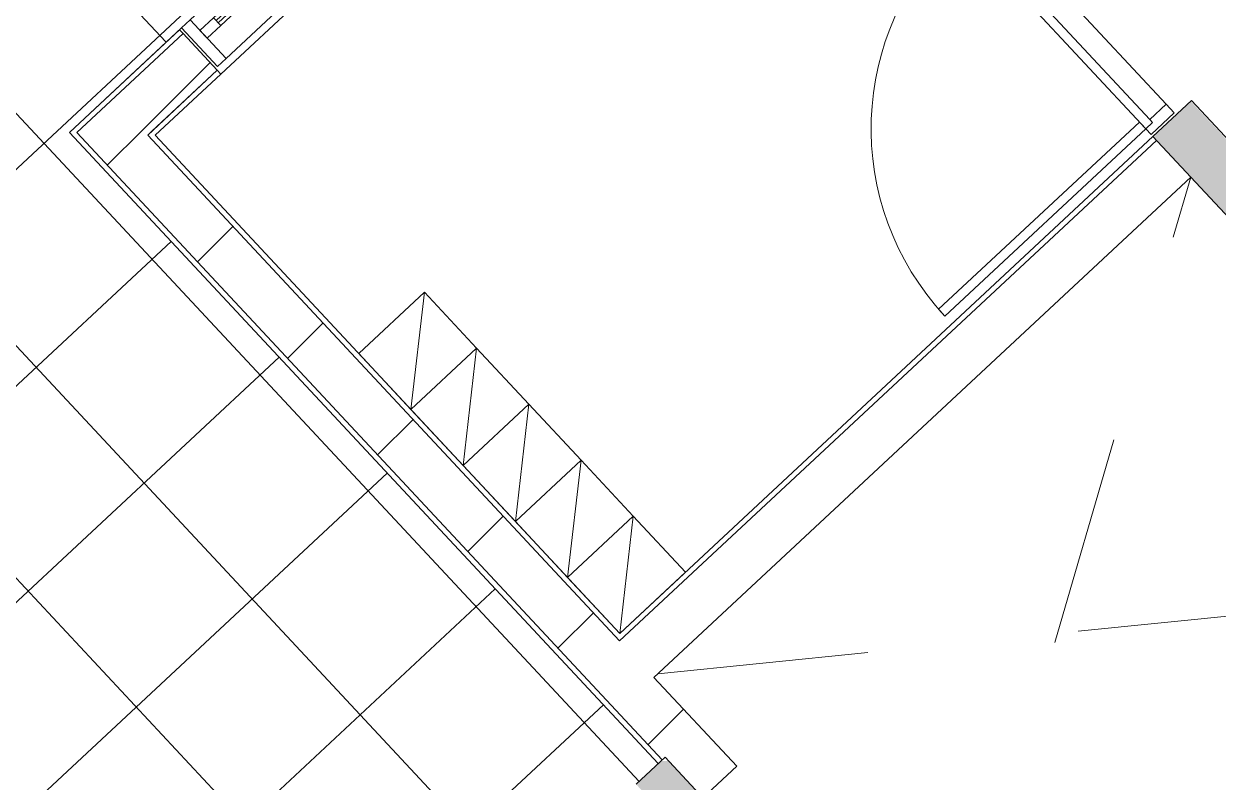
# Model space of a CAD drawing. Header units: millimetres. Extents: x -71377 to 516042, y -145869 to 441446.
# Drawn here: x 153822 to 158344, y 149878 to 152751 of the extents above; entities that cross this region are included whole.
import ezdxf

# ---------------------------------------------------------------- set-up
doc = ezdxf.new("R2010")
doc.units = ezdxf.units.MM
doc.header["$LTSCALE"] = 1000
doc.linetypes.add('_점선_S_', pattern=[1.6, 0.8, -0.8])
for name, color, linetype, lineweight in [('A-detl', 7, 'Continuous', 5), ('A-door', 4, 'Continuous', 5), ('A-door-hdln', 8, 'Continuous', 5), ('A-fnsh', 5, 'Continuous', 5), ('A-glas', 5, 'Continuous', 5), ('A-glas-hdln', 8, 'Continuous', 5), ('A-hat', 251, 'Continuous', 5), ('A_bwall', 3, 'Continuous', 5), ('A_cwall', 2, 'Continuous', 5), ('A_fnsh', 5, 'Continuous', 5), ('AA_오픈', 8, '_점선_S_', 5), ('AA_택배함_지상', 6, 'Continuous', 5)]:
    doc.layers.add(name, color=color, linetype=linetype, lineweight=lineweight)
pattern_1 = [(45, (165969.5, 243949.9), (-353.5534, 353.5534), [])]

# ---------------------------------------------------------------- blocks, each defined once
blk = doc.blocks.new('1층 우편함 - 1층 우편함-5488590-지반층 배치도')
at = {"layer": 'AA_택배함_지상'}
for p, q in [((0, 0), (0, -340)), ((290, 0), (0, 0)), ((290, -340), (0, 0)), ((290, -340), (290, 0)), ((0, -340), (290, -340))]:
    blk.add_line(p, q, dxfattribs=at)
blk = doc.blocks.new('자동문편개형_로비폰_ - _A_ASD_24x23-V8-지반층 배치도')
at = {"layer": 'A-detl', "lineweight": 9}
for p, q in [((-1115, 125), (-1115, 145)), ((-1115, 145), (-905, 145)), ((-905, 165), (-865, 125)), ((-905, 145), (-905, 165)), ((-865, 125), (-1115, 125))]:
    blk.add_line(p, q, dxfattribs=at)
at = {"layer": 'A-door'}
for p, q in [((-1200, 85), (-1155, 85)), ((-1200, -115), (-1200, 85)), ((-1155, 85), (-1155, -115)), ((1155, 85), (1200, 85)), ((1155, -115), (1155, 85)), ((1200, 85), (1200, -115)), ((-1155, 30), (-1085, 30)), ((-1155, -10), (-1155, 30)), ((-1085, 30), (-1085, -10)), ((-35, 30), (35, 30)), ((-35, -10), (-35, 30)), ((35, 30), (35, -10)), ((-1085, -10), (-1155, -10)), ((35, -10), (-35, -10)), ((-35, -20), (35, -20)), ((-35, -60), (-35, -20)), ((35, -20), (35, -60)), ((1085, -20), (1155, -20)), ((1085, -60), (1085, -20)), ((1155, -20), (1155, -60)), ((35, -60), (-35, -60)), ((410, -90), (410, -60)), ((410, -60), (710, -60)), ((710, -90), (410, -90)), ((710, -60), (710, -90)), ((1155, -60), (1085, -60)), ((-1155, -115), (-1200, -115)), ((1200, -115), (1155, -115))]:
    blk.add_line(p, q, dxfattribs=at)
at = {"layer": 'A-door-hdln'}
for p, q in [((-1155, 85), (1155, 85)), ((-35, 30), (-1085, 30)), ((-1085, -10), (-35, -10)), ((1085, -20), (35, -20)), ((35, -60), (410, -60)), ((710, -60), (1085, -60)), ((-1155, -115), (1155, -115))]:
    blk.add_line(p, q, dxfattribs=at)
at = {"layer": 'A-glas'}
for p, q in [((-1085, 16), (-35, 16)), ((-1085, 4), (-1085, 16)), ((-35, 4), (-1085, 4)), ((-35, 16), (-35, 4))]:
    blk.add_line(p, q, dxfattribs=at)
at = {"layer": 'A-glas-hdln'}
for p, q in [((1085, -34), (35, -34)), ((35, -46), (1085, -46))]:
    blk.add_line(p, q, dxfattribs=at)
blk = doc.blocks.new('외여닫이문 - __A_FSD_11x21_씰FL_20_원형__ELEV홀-7572532-지반층 배치도')
at = {"layer": 'A-door'}
for p, q in [((-550, 20), (-505, 20)), ((-550, -100), (-550, 20)), ((-505, 20), (-505, -65)), ((505, 20), (550, 20)), ((505, -65), (505, 20)), ((550, 20), (550, -100)), ((-520, -65), (-520, -100)), ((-505, -65), (-520, -65)), ((520, -65), (505, -65)), ((520, -100), (520, -65)), ((-520, -100), (-550, -100)), ((485, -100), (485, -1140)), ((485, -100), (520, -100)), ((520, -100), (520, -1140)), ((550, -100), (520, -100)), ((485, -1140), (520, -1140))]:
    blk.add_line(p, q, dxfattribs=at)
at = {"layer": 'A-door-hdln'}
for p, q in [((-505, 20), (505, 20)), ((-505, -65), (505, -65)), ((-520, -100), (520, -100))]:
    blk.add_line(p, q, dxfattribs=at)
blk.add_arc((520, -100), 1040, 180, 270, dxfattribs=at)

msp = doc.modelspace()

# ---------------------------------------------------------------- hatches: boundary and pattern name
at = {"layer": 'A-hat'}
h = msp.add_hatch(dxfattribs=at)
h.set_pattern_fill('FP_27', color=256, scale=1000, style=0, pattern_type=2)
h.set_pattern_definition([(133, (152728.8, 155309.9), (-438.812, -409.2), []), (223, (152728.8, 155309.9), (409.2, -438.812), [])])
h.paths.add_polyline_path([(153518.3, 147425.1), (156224.3, 149948.5), (153994.2, 152340), (156173.6, 154387), (154912.4, 155739.5), (157171.5, 157855.1), (156057.5, 159049.7), (156203.8, 159186.1), (155385.4, 160063.7), (155239.1, 159927.3), (155037.9, 160143.1), (153425.3, 158639.3), (152811.5, 159297.5), (150171.3, 156835.5), (150375.9, 156616.1), (147472.4, 153908.6), (148399.9, 152913.9), (148253.7, 152777.5), (149481.3, 151461.1), (149627.5, 151597.5), (153185.2, 147782.4)])
h.paths.add_polyline_path([(151714.1, 151478.6), (151577.7, 151624.9), (153216, 153152.6), (153352.4, 153006.3), (152552.7, 152260.6)])
h.paths.add_polyline_path([(154500, 153146.6), (154295.4, 153366), (154734.2, 153775.2), (154938.8, 153555.8), (154540, 153184)])
h.paths.add_polyline_path([(155243.5, 153771.6), (155038.9, 153991), (155697.1, 154604.8), (155901.7, 154385.4), (155325.7, 153848.3)])
h = msp.add_hatch(dxfattribs=at)
h.set_pattern_fill('FP_12', color=256, scale=1000, style=0, pattern_type=2)
h.set_pattern_definition(pattern_1)
h.paths.add_polyline_path([(154291, 152329.7), (154554.3, 152575.2), (154424.7, 152714.1), (154161.4, 152468.6)])
h = msp.add_hatch(dxfattribs=at)
h.set_pattern_fill('FP_12', color=256, scale=1000, style=0, pattern_type=2)
h.set_pattern_definition(pattern_1)
h.paths.add_polyline_path([(156068.5, 150145), (156207.4, 150274.6), (154161.4, 152468.6), (154022.5, 152339), (154095.6, 152260.6)])
for points in [[(159805.8, 150492.1), (159952, 150628.5), (158240.6, 152457.6), (158097.4, 152324.1), (159691.3, 150614.8)], [(157262.1, 148667), (157371.8, 148769.3), (156263.6, 149957.7), (156234.2, 149957.7), (156140.2, 149870.1), (157166.7, 148769.3)]]:
    msp.add_hatch(color=256, dxfattribs=at).paths.add_polyline_path(points)
h = msp.add_hatch(dxfattribs=at)
h.set_pattern_fill('FP_12', color=256, scale=1000, style=0, pattern_type=2)
h.set_pattern_definition(pattern_1)
h.paths.add_polyline_path([(156263.6, 149957.7), (156391.6, 150077.1), (156207.4, 150274.6), (156068.5, 150145), (156239, 149962.1), (156249.9, 149972.4)])

# ---------------------------------------------------------------- linework, layer by layer
at = {"layer": 'A-fnsh'}
for p, q in [((156337.8, 154211), (154567.9, 152560.6)), ((153994.2, 152340), (154418.4, 152735.6)), ((154319.3, 152328.7), (156078.8, 150441.8)), ((156078.8, 150441.8), (158097.4, 152324.1))]:
    msp.add_line(p, q, dxfattribs=at)
at = {"layer": 'A_bwall'}
for p, q in [((154022.5, 152339), (154424.7, 152714.1)), ((154554.3, 152575.2), (154424.7, 152714.1)), ((154291, 152329.7), (154554.3, 152575.2)), ((154554.3, 152575.2), (154305.6, 152343.3)), ((154022.5, 152339), (156239, 149962.1)), ((156077.8, 150413.5), (154291, 152329.7)), ((158111, 152309.5), (156077.8, 150413.5)), ((156077.8, 150413.5), (158111, 152309.5)), ((156207.4, 150274.6), (158240.6, 152170.5)), ((156521.1, 149938.1), (156207.4, 150274.6)), ((156393.1, 149818.8), (156521.1, 149938.1))]:
    msp.add_line(p, q, dxfattribs=at)
at = {"layer": 'A_cwall'}
for p, q in [((158243.6, 152460.5), (158097.4, 152324.1)), ((159952, 150628.5), (158243.6, 152460.5)), ((158240.6, 152170.5), (158097.4, 152324.1)), ((158240.6, 152170.5), (159669.4, 150638.3)), ((156249.9, 149972.4), (156140.2, 149870.1)), ((156249.9, 149972.4), (157371.8, 148769.3))]:
    msp.add_line(p, q, dxfattribs=at)
at = {"layer": 'A_fnsh'}
for p, q in [((154411.1, 152728.8), (153994.2, 152340)), ((154424.7, 152714.1), (154411.1, 152728.8)), ((154319.3, 152328.7), (154567.9, 152560.6)), ((154567.9, 152560.6), (154554.3, 152575.2)), ((153994.2, 152340), (156224.3, 149948.5)), ((154305.6, 152343.3), (154291, 152329.7)), ((154291, 152329.7), (156077.8, 150413.5))]:
    msp.add_line(p, q, dxfattribs=at)
at = {"layer": 'AA_오픈'}
for p, q in [((157276.3, 148871.7), (158240.6, 152170.5)), ((156222, 150288.2), (159669.4, 150638.3))]:
    msp.add_line(p, q, dxfattribs=at)

# ---------------------------------------------------------------- block references
at = {"layer": 'A-detl', "lineweight": 9, "rotation": 223.0000012484761}
msp.add_blockref('자동문편개형_로비폰_ - _A_ASD_24x23-V8-지반층 배치도', (155374.4, 153469.9), dxfattribs=at)
at = {"layer": 'A-door-hdln', "rotation": 313.0000012484753}
msp.add_blockref('외여닫이문 - __A_FSD_11x21_씰FL_20_원형__ELEV홀-7572532-지반층 배치도', (157788.6, 152801.9), dxfattribs=at)
at = {"layer": 'AA_택배함_지상', "rotation": 313.0000012484762}
for p in [(155338.6, 151734.1), (155536.4, 151522), (155734.1, 151309.9), (155931.9, 151097.8), (156129.7, 150885.8)]:
    msp.add_blockref('1층 우편함 - 1층 우편함-5488590-지반층 배치도', p, dxfattribs=at)

doc.saveas('drawing.dxf')
